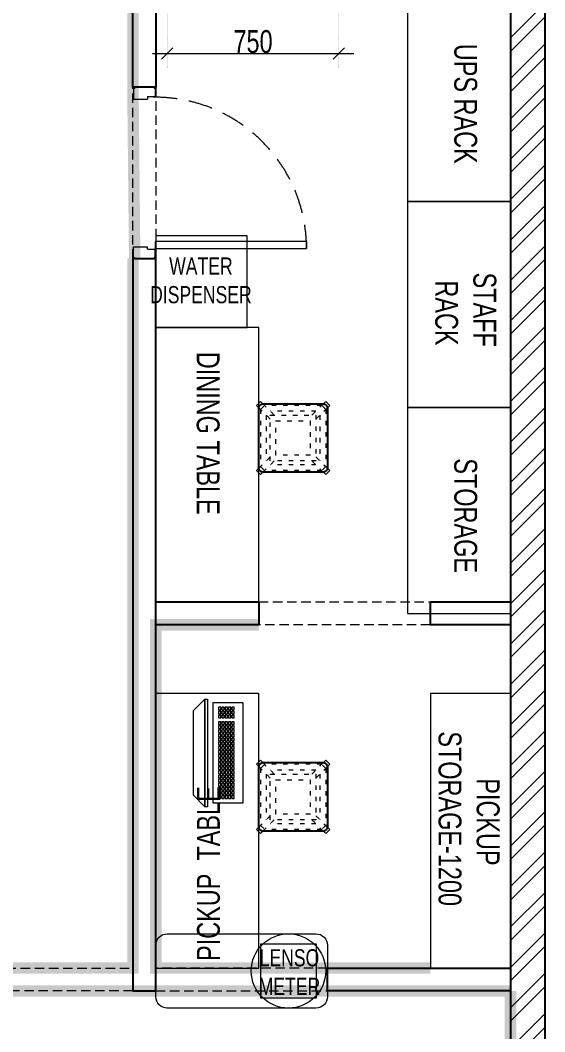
# Model space of a CAD drawing. Header units: feet. Extents: x 3504070 to 3509022, y -4902705 to -4880747.
# Drawn here: x 3506362 to 3508655, y -4887402 to -4882981 of the extents above; entities that cross this region are included whole.
import ezdxf

# ---------------------------------------------------------------- set-up
doc = ezdxf.new("R2010")
doc.units = ezdxf.units.FT
doc.header["$LTSCALE"] = 33
doc.header["$MEASUREMENT"] = 0
doc.header["$PDMODE"] = 3
doc.header["$PDSIZE"] = -1
for name, pattern in [('a_p6_plan_L18$0$HIDDEN', [0.375, 0.25, -0.125]), ('ACAD_ISO03W100', [30, 12, -18]), ('DOT2', [0.125, 0, -0.125]), ('HIDDEN2', [4.7625, 3.175, -1.5875])]:
    doc.linetypes.add(name, pattern=pattern)
doc.layers.add('A-WALL', color=1, linetype='Continuous')
doc.layers.add('LAMINATE FINISH', color=80, linetype='Continuous')
for name, color, linetype, lineweight in [('Door', 2, 'Continuous', 13), ('LENS-DIM', 252, 'Continuous', 5), ('LENS-DOOR', 34, 'Continuous', 20), ('LENS-PARTITION', 21, 'Continuous', 25), ('LENS-TEXT', 31, 'Continuous', 5), ('LENS_CURTAIN', 5, 'a_p6_plan_L18$0$HIDDEN', 9), ('LK-EQPMT', 3, 'Continuous', 18), ('LK-FF&E WALL', 1, 'Continuous', 9), ('LK-FLUTTED FINISH', 20, 'Continuous', 30), ('LK-IT', 3, 'Continuous', 18), ('LK-MIRROR', 133, 'Continuous', 13), ('LK-TILES FINISH', 251, 'Continuous', 5), ('LN-ELEVATION-1', 81, 'Continuous', 25), ('LN-ELEVATION-2', 103, 'Continuous', 20), ('LN-ELEVATION-3', 125, 'Continuous', 18), ('LN-ELEVATION-5', 167, 'Continuous', 5), ('LN-HATCH', 251, 'Continuous', 0)]:
    doc.layers.add(name, color=color, linetype=linetype, lineweight=lineweight)
doc.styles.add('LK TXT', font='GILC____.TTF', dxfattribs={"height": 100})
doc.styles.get("Standard").update_dxf_attribs({"font": 'GILC____.TTF'})
doc.dimstyles.new('100MM', dxfattribs={"dimtxt": 100, "dimasz": 50, "dimexe": 65, "dimexo": 65, "dimtad": 1, "dimdec": 0, "dimtxsty": 'Standard', "dimblk": 'OBLIQUE', "dimcen": 2.5, "dimdle": 65, "dimclrd": 256, "dimclre": 256, "dimclrt": 1, "dimadec": 0, "dimazin": 0, "dimtfac": 1, "dimtdec": 0, "dimtmove": 1, "dimatfit": 3, "dimfxl": 1, "dimlwd": -1, "dimlwe": -1, "dimarcsym": 0})

# ---------------------------------------------------------------- blocks, each defined once
blk = doc.blocks.new('A$Ce9e9bd8f')
at = {"layer": 'LN-HATCH'}
h = blk.add_hatch(dxfattribs=at)
h.set_pattern_fill('ANSI32', color=256, scale=333, angle=180)
h.set_pattern_definition([(225, (-6862226.83, 5277480.6), (88.2999593, -88.2999593), []), (225, (-6862285.7, 5277480.6), (88.2999593, -88.2999593), [])])
h.paths.add_polyline_path([(122.5, -15013.6), (-107.5, -15013.6), (-107.5, -16869.6), (122.5, -16869.6)])
h.paths.add_polyline_path([(4477.5, 4731.4), (0, 4731.4), (0, 4581.4), (150, 4581.4), (4327.5, 4581.4), (4327.5, -16869.6), (4477.5, -16869.6)])
at = {"layer": 'A-WALL'}
blk.add_line((4327.5, 4581.4), (4327.5, -16869.6), dxfattribs=at)
blk.add_lwpolyline([(0, 4581.4), (150, 4581.4), (150, 3259.4), (0, 3259.4), (0, 4731.4), (4477.5, 4731.4), (4477.5, -16869.6)], dxfattribs=at)
blk = doc.blocks.new('_Oblique')
at = {"color": 0, "lineweight": -2}
blk.add_line((-0.5, -0.5), (0.5, 0.5), dxfattribs=at)
blk = doc.blocks.new('*D49')
at = {"layer": 'Defpoints', "color": 0}
for p in [(3507004.8, -4882723.7), (3507754.8, -4882723.7), (3507754.8, -4883127.1)]:
    blk.add_point(p, dxfattribs=at)
at = {"layer": 'LENS-DIM', "linetype": 'DOT2'}
for p, q in [((3507004.8, -4882788.7), (3507004.8, -4883192.1)), ((3507754.8, -4882788.7), (3507754.8, -4883192.1))]:
    blk.add_line(p, q, dxfattribs=at)
at = {"layer": 'LENS-DIM'}
blk.add_line((3506939.8, -4883127.1), (3507819.8, -4883127.1), dxfattribs=at)
at = {"layer": 'LENS-DIM', "xscale": 50, "yscale": 50, "zscale": 50, "rotation": 180}
blk.add_blockref('_Oblique', (3507004.8, -4883127.1), dxfattribs=at)
at = {"layer": 'LENS-DIM', "xscale": 50, "yscale": 50, "zscale": 50}
blk.add_blockref('_Oblique', (3507754.8, -4883127.1), dxfattribs=at)
at = {"layer": 'LENS-DIM', "color": 1, "insert": (3507379.8, -4883075.3), "char_height": 100, "attachment_point": 5}
blk.add_mtext('750', dxfattribs=at)
blk = doc.blocks.new('*U53')
at = {"layer": 'LENS-DOOR'}
for p, q in [((547491.5, 1778573.8), (547491.5, 1779235.3)), ((547522.8, 1779235.3), (547491.5, 1779235.3)), ((547522.8, 1779235.3), (547522.8, 1778573.8)), ((547447.3, 1778568.6), (547452.5, 1778568.6)), ((547447.3, 1778484.1), (547447.3, 1778568.6)), ((547452.5, 1778573.8), (547488.9, 1778573.8)), ((547452.5, 1778568.6), (547452.5, 1778573.8)), ((547488.9, 1778539.9), (547488.9, 1778573.8)), ((547488.9, 1778539.9), (547499.3, 1778539.9)), ((547522.8, 1778573.8), (547491.5, 1778573.8)), ((547499.3, 1778478.9), (547499.3, 1778539.9)), ((548145.2, 1778478.9), (548145.2, 1778539.9)), ((548155.6, 1778539.9), (548145.2, 1778539.9)), ((548192.1, 1778573.8), (548155.6, 1778573.8)), ((548155.6, 1778539.9), (548155.6, 1778573.8)), ((548192.1, 1778568.6), (548192.1, 1778573.8)), ((548197.3, 1778568.6), (548192.1, 1778568.6)), ((548197.3, 1778484.1), (548197.3, 1778568.6)), ((547447.3, 1778484.1), (547452.5, 1778484.1)), ((547452.5, 1778478.9), (547452.5, 1778484.1)), ((547452.5, 1778478.9), (547499.3, 1778478.9)), ((548192.1, 1778478.9), (548145.2, 1778478.9)), ((548192.1, 1778478.9), (548192.1, 1778484.1)), ((548197.3, 1778484.1), (548192.1, 1778484.1))]:
    blk.add_line(p, q, dxfattribs=at)
at = {"layer": 'LENS-DOOR', "color": 7, "linetype": 'HIDDEN2', "extrusion": (0, 0, -1)}
blk.add_ellipse((547491.5, 1778573.8), major_axis=(661.5, 0), ratio=1, start_param=-1.570791, end_param=0.051209, dxfattribs=at)
blk = doc.blocks.new('CLENS 600 TYPE 6')
at = {"layer": 'LN-ELEVATION-1', "ltscale": 0.5}
blk.add_lwpolyline([(130, -225), (-130, -225, -0.414214), (-150, -205), (-150, 55, -0.414214), (-130, 75), (130, 75, -0.414214), (150, 55), (150, -205, -0.414214)], format="xyb", close=True, dxfattribs=at)
at = {"layer": 'LN-ELEVATION-3', "linetype": 'ACAD_ISO03W100', "ltscale": 0.05}
for p, q in [((-100, 7.3), (-142.4, 49.7)), ((-142.4, -199.7), (-142.4, 49.7)), ((-82.3, 25), (-124.7, 67.4)), ((124.7, 67.4), (-124.7, 67.4)), ((82.3, 25), (124.7, 67.4)), ((100, 7.3), (142.4, 49.7)), ((142.4, -199.7), (142.4, 49.7)), ((-117.4, -174.7), (-117.4, 24.7)), ((99.7, 42.4), (-99.7, 42.4)), ((117.4, -174.7), (117.4, 24.7)), ((-100, -157.3), (-142.4, -199.7)), ((-82.3, -175), (-124.7, -217.4)), ((82.3, -175), (124.7, -217.4)), ((100, -157.3), (142.4, -199.7)), ((124.7, -217.4), (-124.7, -217.4)), ((99.7, -192.4), (-99.7, -192.4))]:
    blk.add_line(p, q, dxfattribs=at)
for points in [[(-132.2, 74.9), (-124.7, 67.4), (-142.4, 49.7), (-149.9, 57.2)], [(132.2, 74.9), (124.7, 67.4), (142.4, 49.7), (149.9, 57.2)], [(-132.2, -224.9), (-124.7, -217.4), (-142.4, -199.7), (-149.9, -207.2)], [(132.2, -224.9), (124.7, -217.4), (142.4, -199.7), (149.9, -207.2)]]:
    blk.add_lwpolyline(points, dxfattribs=at)
for points in [[(100, -175), (-100, -175), (-100, 25), (100, 25)], [(75, -150), (-75, -150), (-75, 0), (75, 0)]]:
    blk.add_lwpolyline(points, close=True, dxfattribs=at)
at = {"layer": 'LN-ELEVATION-5', "ltscale": 0.5}
for points in [[(-149.9, 57.2), (-160.1, 67.4), (-142.4, 85.1), (-132.2, 74.9)], [(149.9, 57.2), (160.1, 67.4), (142.4, 85.1), (132.2, 74.9)], [(-149.9, -207.2), (-160.1, -217.4), (-142.4, -235.1), (-132.2, -224.9)], [(149.9, -207.2), (160.1, -217.4), (142.4, -235.1), (132.2, -224.9)]]:
    blk.add_lwpolyline(points, dxfattribs=at)
blk = doc.blocks.new('*U22')
at = {"layer": 'LK-EQPMT', "ltscale": 12}
blk.add_lwpolyline([(6, 4.9), (-6, 4.9), (-6, -4.9), (6, -4.9)], close=True, dxfattribs=at)
blk = doc.blocks.new('*U23')
at = {"color": 0, "linetype": 'ByBlock', "lineweight": -2}
for p in [(0, 0), (18, 0), (35.9, 0), (53.9, 0), (71.8, 0), (89.8, 0), (107.8, 0), (125.7, 0), (143.7, 0), (161.6, 0), (179.6, 0), (197.6, 0), (215.5, 0), (233.5, 0), (251.4, 0), (269.4, 0), (287.4, 0), (305.3, 0), (323.3, 0), (0, -14.7), (0, -29.5), (0, -44.2), (18, -14.7), (18, -29.5), (18, -44.2), (35.9, -14.7), (35.9, -29.5), (35.9, -44.2), (53.9, -14.7), (53.9, -29.5), (53.9, -44.2), (71.8, -14.7), (71.8, -29.5), (71.8, -44.2), (89.8, -14.7), (89.8, -29.5), (89.8, -44.2), (107.8, -14.7), (107.8, -29.5), (107.8, -44.2), (125.7, -14.7), (125.7, -29.5), (125.7, -44.2), (143.7, -14.7), (143.7, -29.5), (143.7, -44.2), (161.6, -14.7), (161.6, -29.5), (161.6, -44.2), (179.6, -14.7), (179.6, -29.5), (179.6, -44.2), (197.6, -14.7), (197.6, -29.5), (197.6, -44.2), (215.5, -14.7), (215.5, -29.5), (215.5, -44.2), (233.5, -14.7), (233.5, -29.5), (233.5, -44.2), (251.4, -14.7), (251.4, -29.5), (251.4, -44.2), (269.4, -14.7), (269.4, -29.5), (269.4, -44.2), (287.4, -14.7), (287.4, -29.5), (287.4, -44.2), (305.3, -14.7), (305.3, -29.5), (305.3, -44.2), (323.3, -14.7), (323.3, -29.5), (323.3, -44.2), (0, -59), (18, -59), (35.9, -59), (53.9, -59), (71.8, -59), (89.8, -59), (107.8, -59), (125.7, -59), (143.7, -59), (161.6, -59), (179.6, -59), (197.6, -59), (215.5, -59), (233.5, -59), (251.4, -59), (269.4, -59), (287.4, -59), (305.3, -59), (323.3, -59)]:
    blk.add_blockref('*U22', p, dxfattribs=at)
blk = doc.blocks.new('*U20')
at = {"layer": 'LK-EQPMT', "ltscale": 12}
blk.add_lwpolyline([(6, 4.9), (-6, 4.9), (-6, -4.9), (6, -4.9)], close=True, dxfattribs=at)
blk = doc.blocks.new('*U21')
at = {"color": 0, "linetype": 'ByBlock', "lineweight": -2}
for p in [(0, 0), (18, 0), (35.9, 0), (0, -14.7), (0, -29.5), (0, -44.2), (18, -14.7), (18, -29.5), (18, -44.2), (35.9, -14.7), (35.9, -29.5), (35.9, -44.2), (0, -59), (18, -59), (35.9, -59)]:
    blk.add_blockref('*U20', p, dxfattribs=at)
blk = doc.blocks.new('*U16')
at = {"ltscale": 12}
blk.add_lwpolyline([(8, 0), (8, 129.1), (448, 129.1), (448, 0)], close=True, dxfattribs=at)
for name, p in [('*U23', (35.2, 101.6)), ('*U21', (386.6, 101.6))]:
    blk.add_blockref(name, p)
blk = doc.blocks.new('Pickup table PC')
at = {"layer": 'LN-ELEVATION-2', "ltscale": 0.5}
for points in [[(470, 50), (0, 50), (0, 62), (470, 62)], [(420, 0), (50, 0), (0, 50), (470, 50)]]:
    blk.add_lwpolyline(points, close=True, dxfattribs=at)
blk = doc.blocks.new('Stool')
at = {"layer": 'LN-ELEVATION-1', "ltscale": 0.5}
blk.add_lwpolyline([(-130, 300), (130, 300, -0.414214), (150, 280), (150, 20, -0.414214), (130, 0), (-130, 0, -0.414214), (-150, 20), (-150, 280, -0.414214)], format="xyb", close=True, dxfattribs=at)
at = {"layer": 'LN-ELEVATION-3', "linetype": 'ACAD_ISO03W100', "ltscale": 0.05}
for p, q in [((-100, 232.3), (-142.4, 274.7)), ((-142.4, 274.7), (-142.4, 25.3)), ((-82.3, 250), (-124.7, 292.4)), ((-124.7, 292.4), (124.7, 292.4)), ((-99.7, 267.4), (99.7, 267.4)), ((82.3, 250), (124.7, 292.4)), ((100, 232.3), (142.4, 274.7)), ((142.4, 274.7), (142.4, 25.3)), ((-117.4, 249.7), (-117.4, 50.3)), ((117.4, 249.7), (117.4, 50.3)), ((-100, 67.7), (-142.4, 25.3)), ((-82.3, 50), (-124.7, 7.6)), ((82.3, 50), (124.7, 7.6)), ((100, 67.7), (142.4, 25.3)), ((-124.7, 7.6), (124.7, 7.6)), ((-99.7, 32.6), (99.7, 32.6))]:
    blk.add_line(p, q, dxfattribs=at)
for points in [[(-132.2, 299.9), (-124.7, 292.4), (-142.4, 274.7), (-149.9, 282.2)], [(132.2, 299.9), (124.7, 292.4), (142.4, 274.7), (149.9, 282.2)], [(-132.2, 0.1), (-124.7, 7.6), (-142.4, 25.3), (-149.9, 17.8)], [(132.2, 0.1), (124.7, 7.6), (142.4, 25.3), (149.9, 17.8)]]:
    blk.add_lwpolyline(points, dxfattribs=at)
for points in [[(-100, 250), (100, 250), (100, 50), (-100, 50)], [(-75, 225), (75, 225), (75, 75), (-75, 75)]]:
    blk.add_lwpolyline(points, close=True, dxfattribs=at)
at = {"layer": 'LN-ELEVATION-5', "ltscale": 0.5}
for points in [[(-149.9, 282.2), (-160.1, 292.4), (-142.4, 310.1), (-132.2, 299.9)], [(149.9, 282.2), (160.1, 292.4), (142.4, 310.1), (132.2, 299.9)], [(-149.9, 17.8), (-160.1, 7.6), (-142.4, -10.1), (-132.2, 0.1)], [(149.9, 17.8), (160.1, 7.6), (142.4, -10.1), (132.2, 0.1)]]:
    blk.add_lwpolyline(points, dxfattribs=at)

msp = doc.modelspace()

# ---------------------------------------------------------------- linework, layer by layer
at = {"layer": 'LAMINATE FINISH', "color": 85, "linetype": 'ACAD_ISO03W100', "ltscale": 0.05, "const_width": 50}
msp.add_lwpolyline([(3506854.8, -4883273.7), (3506862.5, -4884023.7)], dxfattribs=at)
at = {"layer": 'LENS-PARTITION'}
for points in [[(3506954.8, -4882873.7), (3506954.8, -4883273.7), (3506854.8, -4883273.7), (3506854.8, -4882873.7)], [(3506854.8, -4884023.7), (3506854.8, -4887223.7), (3506954.8, -4887223.7), (3506954.8, -4884023.7)], [(3506954.8, -4885523.7), (3507404.8, -4885523.7), (3507404.8, -4885623.7), (3506954.8, -4885623.7)], [(3508154.8, -4885523.7), (3508504.8, -4885523.7), (3508504.8, -4885623.7), (3508154.8, -4885623.7)], [(3507704.8, -4887123.7), (3508504.8, -4887123.7), (3508504.8, -4887223.7), (3507704.8, -4887223.7)]]:
    msp.add_lwpolyline(points, close=True, dxfattribs=at)
at = {"layer": 'LENS_CURTAIN', "ltscale": 5}
for points in [[(3506854.8, -4884023.7), (3506854.8, -4883273.7), (3506954.8, -4883273.7), (3506954.8, -4884023.7)], [(3507404.8, -4885523.7), (3508154.8, -4885523.7), (3508154.8, -4885623.7), (3507404.8, -4885623.7)], [(3506054.8, -4887123.7), (3506854.8, -4887123.7), (3506854.8, -4887223.7), (3506054.8, -4887223.7)], [(3507704.8, -4887123.7), (3506954.8, -4887123.7), (3506954.8, -4887223.7), (3507704.8, -4887223.7)]]:
    msp.add_lwpolyline(points, close=True, dxfattribs=at)
at = {"layer": 'LK-EQPMT'}
msp.add_lwpolyline([(3507657.7, -4887253.7), (3507657.7, -4887018.7), (3507411.7, -4887018.7), (3507411.7, -4887253.7)], close=True, dxfattribs=at)
at = {"layer": 'LK-FF&E WALL'}
for points in [[(3508504.8, -4883773.7), (3508504.8, -4882873.7), (3508054.8, -4882873.7), (3508054.8, -4883773.7)], [(3508504.8, -4884673.7), (3508504.8, -4883773.7), (3508054.8, -4883773.7), (3508054.8, -4884673.7)], [(3506954.8, -4884323.7), (3507354.8, -4884323.7), (3507354.8, -4883923.7), (3506954.8, -4883923.7)], [(3506954.8, -4884323.7), (3506954.8, -4885523.7), (3507404.8, -4885523.7), (3507404.8, -4884323.7)], [(3508504.8, -4885573.7), (3508504.8, -4884673.7), (3508054.8, -4884673.7), (3508054.8, -4885573.7)], [(3506954.8, -4885923.7), (3506954.8, -4887123.7), (3507404.8, -4887123.7), (3507404.8, -4885923.7)], [(3508154.8, -4887123.7), (3508504.8, -4887123.7), (3508504.8, -4885923.7), (3508154.8, -4885923.7)]]:
    msp.add_lwpolyline(points, close=True, dxfattribs=at)
msp.add_lwpolyline([(3506954.8, -4887248.7), (3506954.8, -4887023.7, -0.414214), (3507004.8, -4886973.7), (3507654.8, -4886973.7, -0.414214), (3507704.8, -4887023.7), (3507704.8, -4887248.7, -0.414214), (3507654.8, -4887298.7), (3507004.8, -4887298.7, -0.414214)], format="xyb", close=True, dxfattribs=at)
msp.add_circle((3507534.7, -4887136.2), 162.5, dxfattribs=at)
at = {"layer": 'LK-FLUTTED FINISH', "linetype": 'ACAD_ISO03W100', "ltscale": 0.05, "const_width": 50}
msp.add_lwpolyline([(3508504.8, -4887223.7), (3504327.3, -4887223.7)], dxfattribs=at)
at = {"layer": 'LK-MIRROR', "linetype": 'ACAD_ISO03W100', "ltscale": 0.05, "const_width": 50}
msp.add_lwpolyline([(3508504.8, -4887223.7), (3508504.8, -4890918.7)], dxfattribs=at)
at = {"layer": 'LK-TILES FINISH', "color": 212, "linetype": 'ACAD_ISO03W100', "ltscale": 0.05, "const_width": 50}
for points in [[(3506854.8, -4883273.7), (3506854.8, -4882823.7), (3506054.8, -4882823.7), (3506054.8, -4887123.7), (3506854.8, -4887123.7), (3506854.8, -4884023.7)], [(3507404.8, -4885623.7), (3506954.8, -4885623.7), (3506954.8, -4887123.7), (3508154.8, -4887123.7)]]:
    msp.add_lwpolyline(points, dxfattribs=at)

# ---------------------------------------------------------------- block references
at = {"layer": 'Door', "xscale": -1, "rotation": 270}
msp.add_blockref('*U53', (1728378.4, -5431471), dxfattribs=at)
at = {"layer": 'LENS-DIM', "color": 2}
msp.add_blockref('A$Ce9e9bd8f', (3504177.3, -4885805.1), dxfattribs=at)
at = {"layer": 'LK-FF&E WALL'}
for name, p, rotation in [('Stool', (3507404.8, -4884807.1), 270), ('CLENS 600 TYPE 6', (3507479.8, -4886375.5), 89.99999999999991)]:
    msp.add_blockref(name, p, dxfattribs=dict(at, rotation=rotation))
at = {"layer": 'LK-IT', "rotation": 270}
msp.add_blockref('Pickup table PC', (3507118.9, -4885948.3), dxfattribs=at)
at = {"layer": 'LK-IT', "ltscale": 0.5, "rotation": 89.99999999999996}
msp.add_blockref('*U16', (3507335.1, -4886411.3), dxfattribs=at)

# ---------------------------------------------------------------- texts
at = {"layer": 'LENS-TEXT', "color": 0, "linetype": 'Continuous', "ltscale": 3, "char_height": 100, "attachment_point": 5, "style": 'LK TXT'}
for s, width, insert, rotation in [('UPS RACK', 1099.487, (3508308.6, -4883346.5), 270), ('STAFF\\P RACK', 1099.487, (3508308.6, -4884246.5), 270), ('DINING TABLE', 783.964, (3507182.8, -4884786.3), 270), ('STORAGE', 1099.487, (3508308.6, -4885146.5), 270), (' PICKUP STORAGE-1200', 1099.487, (3508323.2, -4886470.7), 270), ('PICKUP  TABLE  ', 783.964, (3507185.4, -4886710.8), 90)]:
    msp.add_mtext_dynamic_manual_height_columns(s, width=width, gutter_width=1, heights=[0], dxfattribs=dict(at, insert=insert, rotation=rotation))
at = {"layer": 'LENS-TEXT', "color": 0, "linetype": 'Continuous', "ltscale": 3, "char_height": 75, "attachment_point": 5, "style": 'LK TXT'}
for s, width, gutter_width, insert in [('WATER \\PDISPENSER', 264.162, 0.75, (3507152, -4884118.7)), ('LENSO\\PMETER', 353.056, 0.5, (3507539, -4887141.1))]:
    msp.add_mtext_dynamic_manual_height_columns(s, width=width, gutter_width=gutter_width, heights=[0], dxfattribs=dict(at, insert=insert))

# ---------------------------------------------------------------- dimensions: what is measured, and where the dimension line sits
at = {"layer": 'LENS-DIM', "color": 2}
dim = msp.add_linear_dim(base=(3507754.8, -4883127.1), p1=(3507004.8, -4882723.7), p2=(3507754.8, -4882723.7), dimstyle='100MM', dxfattribs=at)
dim.commit()
dim.dimension.update_dxf_attribs({"geometry": '*D49', "text_midpoint": (3507379.8, -4883075.3)})

doc.saveas('drawing.dxf')
